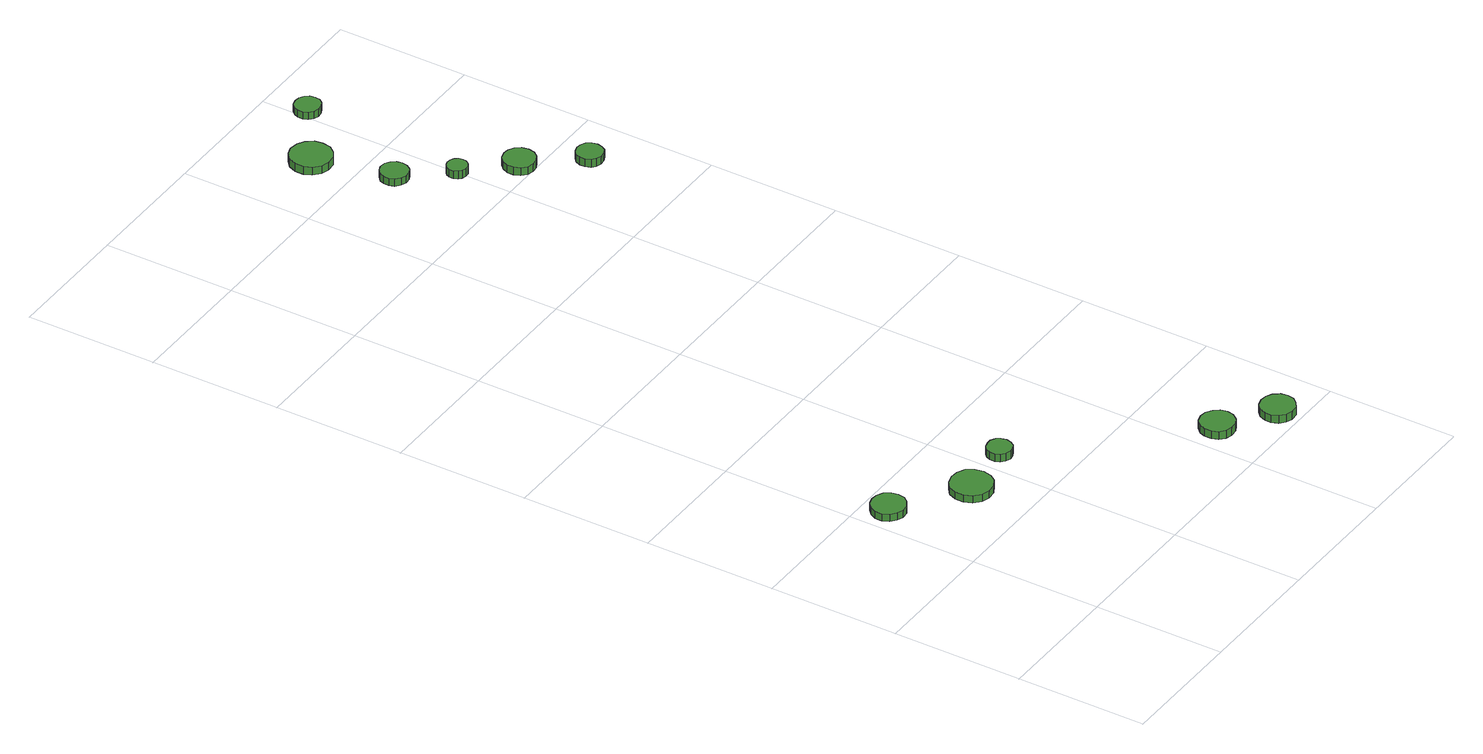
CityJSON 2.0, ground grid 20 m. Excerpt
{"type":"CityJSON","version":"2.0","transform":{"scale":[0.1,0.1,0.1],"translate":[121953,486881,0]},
"CityObjects":{
"tree1":{"type":"SolitaryVegetationObject","attributes":{"function":"something"},"geometry":[{"type":"MultiSurface","lod":"1","boundaries":[[[0,1,2,3,4,5,6,7,8,9,10,11,12,13,14]],[[15,16,17,18,19,20,21,22,23,24,25,26,27,28,29]],[[0,29,28,1]],[[1,28,27,2]],[[2,27,26,3]],[[3,26,25,4]],[[4,25,24,5]],[[5,24,23,6]],[[6,23,22,7]],[[7,22,21,8]],[[8,21,20,9]],[[9,20,19,10]],[[10,19,18,11]],[[11,18,17,12]],[[12,17,16,13]],[[13,16,15,14]],[[14,15,29,0]]]}]},
"tree2":{"type":"SolitaryVegetationObject","attributes":{"function":"something"},"geometry":[{"type":"MultiSurface","lod":"1","boundaries":[[[30,31,32,33,34,35,36,37,38,39,40,41,42,43,44]],[[45,46,47,48,49,50,51,52,53,54,55,56,57,58,59]],[[30,59,58,31]],[[31,58,57,32]],[[32,57,56,33]],[[33,56,55,34]],[[34,55,54,35]],[[35,54,53,36]],[[36,53,52,37]],[[37,52,51,38]],[[38,51,50,39]],[[39,50,49,40]],[[40,49,48,41]],[[41,48,47,42]],[[42,47,46,43]],[[43,46,45,44]],[[44,45,59,30]]]}]},
"tree3":{"type":"SolitaryVegetationObject","attributes":{"function":"something"},"geometry":[{"type":"MultiSurface","lod":"1","boundaries":[[[60,61,62,63,64,65,66,67,68,69,70,71,72,73,74]],[[75,76,77,78,79,80,81,82,83,84,85,86,87,88,89]],[[60,89,88,61]],[[61,88,87,62]],[[62,87,86,63]],[[63,86,85,64]],[[64,85,84,65]],[[65,84,83,66]],[[66,83,82,67]],[[67,82,81,68]],[[68,81,80,69]],[[69,80,79,70]],[[70,79,78,71]],[[71,78,77,72]],[[72,77,76,73]],[[73,76,75,74]],[[74,75,89,60]]]}]},
"tree4":{"type":"SolitaryVegetationObject","attributes":{"function":"something"},"geometry":[{"type":"MultiSurface","lod":"1","boundaries":[[[90,91,92,93,94,95,96,97,98,99,100,101,102,103,104]],[[105,106,107,108,109,110,111,112,113,114,115,116,117,118,119]],[[90,119,118,91]],[[91,118,117,92]],[[92,117,116,93]],[[93,116,115,94]],[[94,115,114,95]],[[95,114,113,96]],[[96,113,112,97]],[[97,112,111,98]],[[98,111,110,99]],[[99,110,109,100]],[[100,109,108,101]],[[101,108,107,102]],[[102,107,106,103]],[[103,106,105,104]],[[104,105,119,90]]]}]},
"tree5":{"type":"SolitaryVegetationObject","attributes":{"function":"something"},"geometry":[{"type":"MultiSurface","lod":"1","boundaries":[[[120,121,122,123,124,125,126,127,128,129,130,131,132,133,134]],[[135,136,137,138,139,140,141,142,143,144,145,146,147,148,149]],[[120,149,148,121]],[[121,148,147,122]],[[122,147,146,123]],[[123,146,145,124]],[[124,145,144,125]],[[125,144,143,126]],[[126,143,142,127]],[[127,142,141,128]],[[128,141,140,129]],[[129,140,139,130]],[[130,139,138,131]],[[131,138,137,132]],[[132,137,136,133]],[[133,136,135,134]],[[134,135,149,120]]]}]},
"tree6":{"type":"SolitaryVegetationObject","attributes":{"function":"something"},"geometry":[{"type":"MultiSurface","lod":"1","boundaries":[[[150,151,152,153,154,155,156,157,158,159,160,161,162,163,164]],[[165,166,167,168,169,170,171,172,173,174,175,176,177,178,179]],[[150,179,178,151]],[[151,178,177,152]],[[152,177,176,153]],[[153,176,175,154]],[[154,175,174,155]],[[155,174,173,156]],[[156,173,172,157]],[[157,172,171,158]],[[158,171,170,159]],[[159,170,169,160]],[[160,169,168,161]],[[161,168,167,162]],[[162,167,166,163]],[[163,166,165,164]],[[164,165,179,150]]]}]},
"tree7":{"type":"SolitaryVegetationObject","attributes":{"function":"something"},"geometry":[{"type":"MultiSurface","lod":"1","boundaries":[[[180,181,182,183,184,185,186,187,188,189,190,191,192,193,194]],[[195,196,197,198,199,200,201,202,203,204,205,206,207,208,209]],[[180,209,208,181]],[[181,208,207,182]],[[182,207,206,183]],[[183,206,205,184]],[[184,205,204,185]],[[185,204,203,186]],[[186,203,202,187]],[[187,202,201,188]],[[188,201,200,189]],[[189,200,199,190]],[[190,199,198,191]],[[191,198,197,192]],[[192,197,196,193]],[[193,196,195,194]],[[194,195,209,180]]]}]},
"tree8":{"type":"SolitaryVegetationObject","attributes":{"function":"something"},"geometry":[{"type":"MultiSurface","lod":"1","boundaries":[[[210,211,212,213,214,215,216,217,218,219,220,221,222,223,224]],[[225,226,227,228,229,230,231,232,233,234,235,236,237,238,239]],[[210,239,238,211]],[[211,238,237,212]],[[212,237,236,213]],[[213,236,235,214]],[[214,235,234,215]],[[215,234,233,216]],[[216,233,232,217]],[[217,232,231,218]],[[218,231,230,219]],[[219,230,229,220]],[[220,229,228,221]],[[221,228,227,222]],[[222,227,226,223]],[[223,226,225,224]],[[224,225,239,210]]]}]},
"tree9":{"type":"SolitaryVegetationObject","attributes":{"function":"something"},"geometry":[{"type":"MultiSurface","lod":"1","boundaries":[[[240,241,242,243,244,245,246,247,248,249,250,251,252,253,254]],[[255,256,257,258,259,260,261,262,263,264,265,266,267,268,269]],[[240,269,268,241]],[[241,268,267,242]],[[242,267,266,243]],[[243,266,265,244]],[[244,265,264,245]],[[245,264,263,246]],[[246,263,262,247]],[[247,262,261,248]],[[248,261,260,249]],[[249,260,259,250]],[[250,259,258,251]],[[251,258,257,252]],[[252,257,256,253]],[[253,256,255,254]],[[254,255,269,240]]]}]},
"tree10":{"type":"SolitaryVegetationObject","attributes":{"function":"something"},"geometry":[{"type":"MultiSurface","lod":"1","boundaries":[[[270,271,272,273,274,275,276,277,278,279,280,281,282,283,284]],[[285,286,287,288,289,290,291,292,293,294,295,296,297,298,299]],[[270,299,298,271]],[[271,298,297,272]],[[272,297,296,273]],[[273,296,295,274]],[[274,295,294,275]],[[275,294,293,276]],[[276,293,292,277]],[[277,292,291,278]],[[278,291,290,279]],[[279,290,289,280]],[[280,289,288,281]],[[281,288,287,282]],[[282,287,286,283]],[[283,286,285,284]],[[284,285,299,270]]]}]},
"tree11":{"type":"SolitaryVegetationObject","attributes":{"function":"something"},"geometry":[{"type":"MultiSurface","lod":"1","boundaries":[[[300,301,302,303,304,305,306,307,308,309,310,311,312,313,314]],[[315,316,317,318,319,320,321,322,323,324,325,326,327,328,329]],[[300,329,328,301]],[[301,328,327,302]],[[302,327,326,303]],[[303,326,325,304]],[[304,325,324,305]],[[305,324,323,306]],[[306,323,322,307]],[[307,322,321,308]],[[308,321,320,309]],[[309,320,319,310]],[[310,319,318,311]],[[311,318,317,312]],[[312,317,316,313]],[[313,316,315,314]],[[314,315,329,300]]]}]}
},
"vertices":[
[56,356,22],[54,366,22],[48,375,22],[38,380,22],[28,381,22],[18,378,22],[10,371,22],[5,361,22],[5,351,22],[10,341,22],[18,334,22],[28,330,22],[38,331,22],[48,337,22],[54,345,22],[54,345,10],[48,337,10],[38,331,10],[28,330,10],[18,334,10],[10,341,10],[5,351,10],[5,361,10],[10,371,10],[18,378,10],[28,381,10],[38,380,10],[48,375,10],[54,366,10],[56,356,10],
[163,285,23],[160,298,23],[153,309,23],[141,315,23],[128,316,23],[116,312,23],[106,304,23],[101,292,23],[101,279,23],[106,267,23],[116,258,23],[128,254,23],[141,255,23],[153,262,23],[160,272,23],[160,272,11],[153,262,11],[141,255,11],[128,254,11],[116,258,11],[106,267,11],[101,279,11],[101,292,11],[106,304,11],[116,312,11],[128,316,11],[141,315,11],[153,309,11],[160,298,11],[163,285,11],
[244,299,22],[242,307,22],[238,313,22],[231,317,22],[224,317,22],[216,315,22],[210,310,22],[207,303,22],[207,295,22],[210,288,22],[216,283,22],[224,280,22],[231,281,22],[238,285,22],[242,291,22],[242,291,9],[238,285,9],[231,281,9],[224,280,9],[216,283,9],[210,288,9],[207,295,9],[207,303,9],[210,310,9],[216,315,9],[224,317,9],[231,317,9],[238,313,9],[242,307,9],[244,299,9],
[461,78,22],[459,89,22],[452,97,22],[443,103,22],[432,104,22],[422,101,22],[414,93,22],[410,84,22],[410,73,22],[414,63,22],[422,56,22],[432,53,22],[443,54,22],[452,59,22],[459,68,22],[459,68,9],[452,59,9],[443,54,9],[432,53,9],[422,56,9],[414,63,9],[410,73,9],[410,84,9],[414,93,9],[422,101,9],[432,104,9],[443,103,9],[452,97,9],[459,89,9],[461,78,9],
[537,29,22],[535,39,22],[528,48,22],[519,53,22],[508,54,22],[498,51,22],[490,44,22],[486,34,22],[486,24,22],[490,14,22],[498,7,22],[508,3,22],[519,4,22],[528,10,22],[535,18,22],[535,18,9],[528,10,9],[519,4,9],[508,3,9],[498,7,9],[490,14,9],[486,24,9],[486,34,9],[490,44,9],[498,51,9],[508,54,9],[519,53,9],[528,48,9],[535,39,9],[537,29,9],
[365,1352,14],[363,1360,14],[358,1367,14],[351,1372,14],[342,1373,14],[334,1370,14],[327,1364,14],[324,1356,14],[324,1348,14],[327,1340,14],[334,1334,14],[342,1331,14],[351,1332,14],[358,1336,14],[363,1343,14],[363,1343,2],[358,1336,2],[351,1332,2],[342,1331,2],[334,1334,2],[327,1340,2],[324,1348,2],[324,1356,2],[327,1364,2],[334,1370,2],[342,1373,2],[351,1372,2],[358,1367,2],[363,1360,2],[365,1352,2],
[345,1468,15],[343,1480,15],[335,1491,15],[324,1497,15],[311,1499,15],[299,1495,15],[289,1486,15],[284,1474,15],[284,1461,15],[289,1450,15],[299,1441,15],[311,1437,15],[324,1438,15],[335,1445,15],[343,1455,15],[343,1455,2],[335,1445,2],[324,1438,2],[311,1437,2],[299,1441,2],[289,1450,2],[284,1461,2],[284,1474,2],[289,1486,2],[299,1495,2],[311,1499,2],[324,1497,2],[335,1491,2],[343,1480,2],[345,1468,2],
[416,1286,14],[415,1292,14],[411,1297,14],[406,1300,14],[399,1301,14],[393,1299,14],[389,1295,14],[386,1289,14],[386,1283,14],[389,1277,14],[393,1273,14],[399,1271,14],[406,1271,14],[411,1274,14],[415,1280,14],[415,1280,1],[411,1274,1],[406,1271,1],[399,1271,1],[393,1273,1],[389,1277,1],[386,1283,1],[386,1289,1],[389,1295,1],[393,1299,1],[399,1301,1],[406,1300,1],[411,1297,1],[415,1292,1],[416,1286,1],
[483,1222,15],[481,1232,15],[475,1240,15],[466,1245,15],[457,1246,15],[447,1243,15],[440,1236,15],[436,1227,15],[436,1217,15],[440,1208,15],[447,1201,15],[457,1198,15],[466,1199,15],[475,1204,15],[481,1212,15],[481,1212,2],[475,1204,2],[466,1199,2],[457,1198,2],[447,1201,2],[440,1208,2],[436,1217,2],[436,1227,2],[440,1236,2],[447,1243,2],[457,1246,2],[466,1245,2],[475,1240,2],[481,1232,2],[483,1222,2],
[541,1147,17],[539,1155,17],[535,1162,17],[527,1166,17],[519,1167,17],[511,1164,17],[505,1159,17],[502,1151,17],[502,1143,17],[505,1135,17],[511,1130,17],[519,1127,17],[527,1128,17],[535,1132,17],[539,1139,17],[539,1139,4],[535,1132,4],[527,1128,4],[519,1127,4],[511,1130,4],[505,1135,4],[502,1143,4],[502,1151,4],[505,1159,4],[511,1164,4],[519,1167,4],[527,1166,4],[535,1162,4],[539,1155,4],[541,1147,4],
[432,1535,14],[431,1543,14],[426,1549,14],[419,1553,14],[411,1554,14],[403,1552,14],[397,1546,14],[394,1539,14],[394,1531,14],[397,1524,14],[403,1518,14],[411,1516,14],[419,1517,14],[426,1521,14],[431,1527,14],[431,1527,2],[426,1521,2],[419,1517,2],[411,1516,2],[403,1518,2],[397,1524,2],[394,1531,2],[394,1539,2],[397,1546,2],[403,1552,2],[411,1554,2],[419,1553,2],[426,1549,2],[431,1543,2],[432,1535,2]
]}
